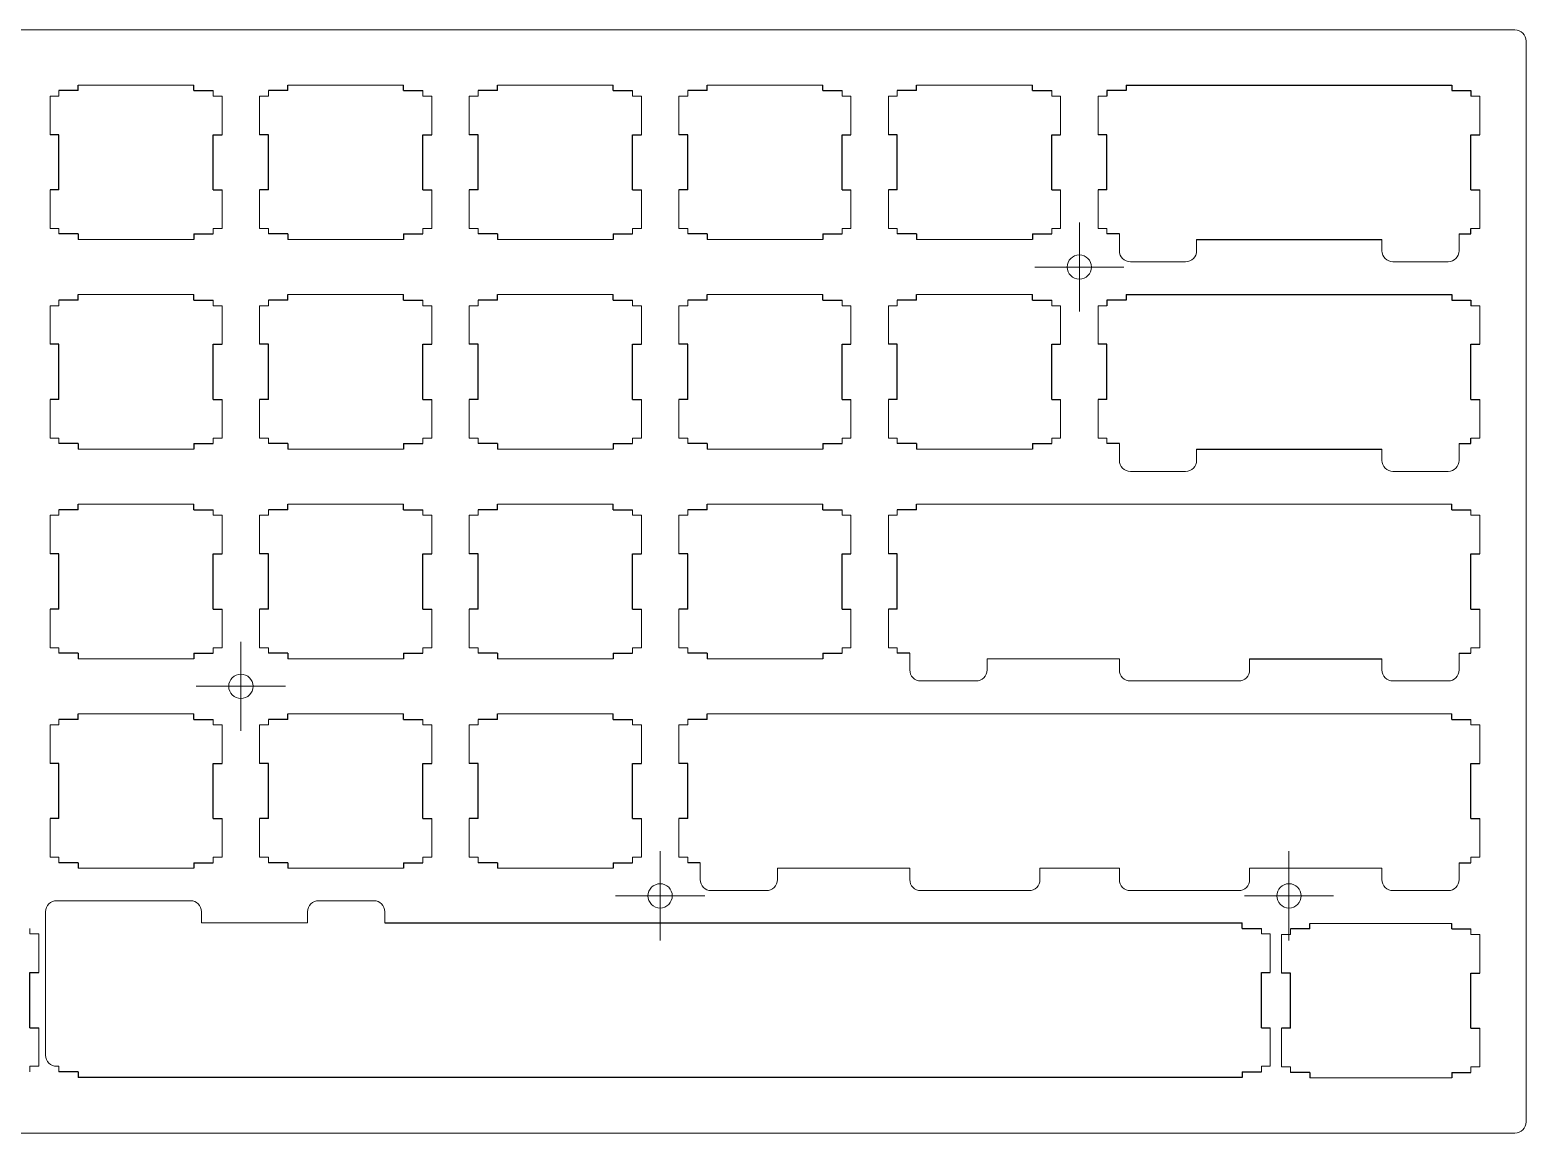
# Model space of a CAD drawing. Header units: inches. Extents: x 47 to 337, y 134 to 234.
# Drawn here: x 200.9 to 336.6, y 133.6 to 233.6 of the extents above; entities that cross this region are included whole.
import ezdxf

# ---------------------------------------------------------------- set-up
doc = ezdxf.new("R2010")
doc.units = ezdxf.units.IN
doc.header["$MEASUREMENT"] = 0

# ---------------------------------------------------------------- blocks, each defined once
blk = doc.blocks.new('SW_CENTERMARKSYMBOL_0')
at = {"color": 0, "linetype": 'Continuous', "lineweight": 0}
for p, q in [((0, 0.05), (0, 0.0795)), ((0, 0), (0, 0.05)), ((-0.05, 0), (-0.0795, 0)), ((0, 0), (-0.05, 0)), ((0, 0), (0, -0.05)), ((0, 0), (0.05, 0)), ((0.05, 0), (0.0795, 0)), ((0, -0.05), (0, -0.0795))]:
    blk.add_line(p, q, dxfattribs=at)
blk = doc.blocks.new('SW_CENTERMARKSYMBOL_1')
at = {"color": 0, "linetype": 'Continuous', "lineweight": 0}
for p, q in [((0, 0.05), (0, 0.0795)), ((0, 0), (0, 0.05)), ((-0.05, 0), (-0.0795, 0)), ((0, 0), (-0.05, 0)), ((0, 0), (0, -0.05)), ((0, 0), (0.05, 0)), ((0.05, 0), (0.0795, 0)), ((0, -0.05), (0, -0.0795))]:
    blk.add_line(p, q, dxfattribs=at)
blk = doc.blocks.new('SW_CENTERMARKSYMBOL_2')
at = {"color": 0, "linetype": 'Continuous', "lineweight": 0}
for p, q in [((0, 0.05), (0, 0.0795)), ((0, 0), (0, 0.05)), ((-0.05, 0), (-0.0795, 0)), ((0, 0), (-0.05, 0)), ((0, 0), (0, -0.05)), ((0, 0), (0.05, 0)), ((0.05, 0), (0.0795, 0)), ((0, -0.05), (0, -0.0795))]:
    blk.add_line(p, q, dxfattribs=at)

msp = doc.modelspace()

# ---------------------------------------------------------------- linework, layer by layer
at = {"color": 7, "linetype": 'Continuous', "lineweight": 15}
for p, q in [((335.55, 233.61), (47.59, 233.61)), ((336.56, 134.62), (336.56, 232.59)), ((215.82, 228.61), (205.32, 228.61)), ((234.82, 228.61), (224.32, 228.61)), ((253.82, 228.61), (243.32, 228.61)), ((272.82, 228.61), (262.32, 228.61)), ((291.82, 228.61), (281.32, 228.61)), ((205.32, 214.61), (215.82, 214.61)), ((224.32, 214.61), (234.82, 214.61)), ((243.32, 214.61), (253.82, 214.61)), ((262.32, 214.61), (272.82, 214.61)), ((281.32, 214.61), (291.82, 214.61)), ((215.82, 209.61), (205.32, 209.61)), ((234.82, 209.61), (224.32, 209.61)), ((253.82, 209.61), (243.32, 209.61)), ((272.82, 209.61), (262.32, 209.61)), ((291.82, 209.61), (281.32, 209.61)), ((205.32, 195.61), (215.82, 195.61)), ((224.32, 195.61), (234.82, 195.61)), ((243.32, 195.61), (253.82, 195.61)), ((262.32, 195.61), (272.82, 195.61)), ((281.32, 195.61), (291.82, 195.61)), ((215.82, 190.61), (205.32, 190.61)), ((234.82, 190.61), (224.32, 190.61)), ((253.82, 190.61), (243.32, 190.61)), ((272.82, 190.61), (262.32, 190.61)), ((329.82, 190.61), (281.32, 190.61)), ((205.32, 176.61), (215.82, 176.61)), ((224.32, 176.61), (234.82, 176.61)), ((243.32, 176.61), (253.82, 176.61)), ((262.32, 176.61), (272.82, 176.61)), ((215.82, 171.61), (205.32, 171.61)), ((234.82, 171.61), (224.32, 171.61)), ((253.82, 171.61), (243.32, 171.61)), ((329.82, 171.61), (262.32, 171.61)), ((205.32, 157.61), (215.82, 157.61)), ((224.32, 157.61), (234.82, 157.61)), ((243.32, 157.61), (253.82, 157.61)), ((329.82, 152.61), (316.95, 152.61)), ((316.95, 138.61), (329.82, 138.61)), ((47.59, 133.61), (335.55, 133.61))]:
    msp.add_line(p, q, dxfattribs=at)
at = {"color": 7, "linetype": 'Continuous', "lineweight": 15, "ltscale": 25}
for p, q in [((203.57, 228.11), (203.57, 227.61)), ((217.57, 228.11), (217.57, 227.61)), ((222.57, 228.11), (222.57, 227.61)), ((236.57, 228.11), (236.57, 227.61)), ((241.57, 228.11), (241.57, 227.61)), ((255.57, 228.11), (255.57, 227.61)), ((260.57, 228.11), (260.57, 227.61)), ((274.57, 228.11), (274.57, 227.61)), ((279.57, 228.11), (279.57, 227.61)), ((293.57, 228.11), (293.57, 227.61)), ((203.57, 227.61), (202.77, 227.61)), ((202.77, 227.61), (202.77, 224.11)), ((217.57, 227.61), (218.37, 227.61)), ((218.37, 227.61), (218.37, 224.11)), ((222.57, 227.61), (221.77, 227.61)), ((221.77, 227.61), (221.77, 224.11)), ((236.57, 227.61), (237.37, 227.61)), ((237.37, 227.61), (237.37, 224.11)), ((241.57, 227.61), (240.77, 227.61)), ((240.77, 227.61), (240.77, 224.11)), ((255.57, 227.61), (256.37, 227.61)), ((256.37, 227.61), (256.37, 224.11)), ((260.57, 227.61), (259.77, 227.61)), ((259.77, 227.61), (259.77, 224.11)), ((274.57, 227.61), (275.37, 227.61)), ((275.37, 227.61), (275.37, 224.11)), ((279.57, 227.61), (278.77, 227.61)), ((278.77, 227.61), (278.77, 224.11)), ((293.57, 227.61), (294.37, 227.61)), ((294.37, 227.61), (294.37, 224.11)), ((298.57, 227.61), (297.77, 227.61)), ((297.77, 227.61), (297.77, 224.11)), ((331.57, 227.61), (332.37, 227.61)), ((332.37, 227.61), (332.37, 224.11)), ((202.77, 219.11), (202.77, 215.61)), ((218.37, 219.11), (218.37, 215.61)), ((221.77, 219.11), (221.77, 215.61)), ((237.37, 219.11), (237.37, 215.61)), ((240.77, 219.11), (240.77, 215.61)), ((256.37, 219.11), (256.37, 215.61)), ((259.77, 219.11), (259.77, 215.61)), ((275.37, 219.11), (275.37, 215.61)), ((278.77, 219.11), (278.77, 215.61)), ((294.37, 219.11), (294.37, 215.61)), ((297.77, 219.11), (297.77, 215.61)), ((332.37, 219.11), (332.37, 215.61)), ((202.77, 215.61), (203.57, 215.61)), ((203.57, 215.61), (203.57, 215.11)), ((218.37, 215.61), (217.57, 215.61)), ((217.57, 215.61), (217.57, 215.11)), ((221.77, 215.61), (222.57, 215.61)), ((222.57, 215.61), (222.57, 215.11)), ((237.37, 215.61), (236.57, 215.61)), ((236.57, 215.61), (236.57, 215.11)), ((240.77, 215.61), (241.57, 215.61)), ((241.57, 215.61), (241.57, 215.11)), ((256.37, 215.61), (255.57, 215.61)), ((255.57, 215.61), (255.57, 215.11)), ((259.77, 215.61), (260.57, 215.61)), ((260.57, 215.61), (260.57, 215.11)), ((275.37, 215.61), (274.57, 215.61)), ((274.57, 215.61), (274.57, 215.11)), ((278.77, 215.61), (279.57, 215.61)), ((279.57, 215.61), (279.57, 215.11)), ((294.37, 215.61), (293.57, 215.61)), ((293.57, 215.61), (293.57, 215.11)), ((297.77, 215.61), (298.57, 215.61)), ((298.57, 215.61), (298.57, 215.11)), ((299.7, 215.11), (299.7, 213.59)), ((306.7, 213.59), (306.7, 214.61)), ((323.5, 214.61), (323.5, 213.59)), ((330.5, 213.59), (330.5, 215.11)), ((332.37, 215.61), (331.57, 215.61)), ((300.7, 212.59), (305.7, 212.59)), ((324.5, 212.59), (329.5, 212.59)), ((203.57, 209.11), (203.57, 208.61)), ((217.57, 209.11), (217.57, 208.61)), ((222.57, 209.11), (222.57, 208.61)), ((236.57, 209.11), (236.57, 208.61)), ((241.57, 209.11), (241.57, 208.61)), ((255.57, 209.11), (255.57, 208.61)), ((260.57, 209.11), (260.57, 208.61)), ((274.57, 209.11), (274.57, 208.61)), ((279.57, 209.11), (279.57, 208.61)), ((293.57, 209.11), (293.57, 208.61)), ((203.57, 208.61), (202.77, 208.61)), ((202.77, 208.61), (202.77, 205.11)), ((217.57, 208.61), (218.37, 208.61)), ((218.37, 208.61), (218.37, 205.11)), ((222.57, 208.61), (221.77, 208.61)), ((221.77, 208.61), (221.77, 205.11)), ((236.57, 208.61), (237.37, 208.61)), ((237.37, 208.61), (237.37, 205.11)), ((241.57, 208.61), (240.77, 208.61)), ((240.77, 208.61), (240.77, 205.11)), ((255.57, 208.61), (256.37, 208.61)), ((256.37, 208.61), (256.37, 205.11)), ((260.57, 208.61), (259.77, 208.61)), ((259.77, 208.61), (259.77, 205.11)), ((274.57, 208.61), (275.37, 208.61)), ((275.37, 208.61), (275.37, 205.11)), ((279.57, 208.61), (278.77, 208.61)), ((278.77, 208.61), (278.77, 205.11)), ((293.57, 208.61), (294.37, 208.61)), ((294.37, 208.61), (294.37, 205.11)), ((298.57, 208.61), (297.77, 208.61)), ((297.77, 208.61), (297.77, 205.11)), ((331.57, 208.61), (332.37, 208.61)), ((332.37, 208.61), (332.37, 205.11)), ((202.77, 200.11), (202.77, 196.61)), ((218.37, 200.11), (218.37, 196.61)), ((221.77, 200.11), (221.77, 196.61)), ((237.37, 200.11), (237.37, 196.61)), ((240.77, 200.11), (240.77, 196.61)), ((256.37, 200.11), (256.37, 196.61)), ((259.77, 200.11), (259.77, 196.61)), ((275.37, 200.11), (275.37, 196.61)), ((278.77, 200.11), (278.77, 196.61)), ((294.37, 200.11), (294.37, 196.61)), ((297.77, 200.11), (297.77, 196.61)), ((332.37, 200.11), (332.37, 196.61)), ((202.77, 196.61), (203.57, 196.61)), ((203.57, 196.61), (203.57, 196.11)), ((218.37, 196.61), (217.57, 196.61)), ((217.57, 196.61), (217.57, 196.11)), ((221.77, 196.61), (222.57, 196.61)), ((222.57, 196.61), (222.57, 196.11)), ((237.37, 196.61), (236.57, 196.61)), ((236.57, 196.61), (236.57, 196.11)), ((240.77, 196.61), (241.57, 196.61)), ((241.57, 196.61), (241.57, 196.11)), ((256.37, 196.61), (255.57, 196.61)), ((255.57, 196.61), (255.57, 196.11)), ((259.77, 196.61), (260.57, 196.61)), ((260.57, 196.61), (260.57, 196.11)), ((275.37, 196.61), (274.57, 196.61)), ((274.57, 196.61), (274.57, 196.11)), ((278.77, 196.61), (279.57, 196.61)), ((279.57, 196.61), (279.57, 196.11)), ((294.37, 196.61), (293.57, 196.61)), ((293.57, 196.61), (293.57, 196.11)), ((297.77, 196.61), (298.57, 196.61)), ((298.57, 196.61), (298.57, 196.11)), ((299.7, 196.11), (299.7, 194.59)), ((306.7, 194.59), (306.7, 195.61)), ((323.5, 195.61), (323.5, 194.59)), ((330.5, 194.59), (330.5, 196.11)), ((332.37, 196.61), (331.57, 196.61)), ((300.7, 193.59), (305.7, 193.59)), ((324.5, 193.59), (329.5, 193.59)), ((203.57, 190.11), (203.57, 189.61)), ((217.57, 190.11), (217.57, 189.61)), ((222.57, 190.11), (222.57, 189.61)), ((236.57, 190.11), (236.57, 189.61)), ((241.57, 190.11), (241.57, 189.61)), ((255.57, 190.11), (255.57, 189.61)), ((260.57, 190.11), (260.57, 189.61)), ((274.57, 190.11), (274.57, 189.61)), ((279.57, 190.11), (279.57, 189.61)), ((331.57, 190.11), (331.57, 189.61)), ((203.57, 189.61), (202.77, 189.61)), ((202.77, 189.61), (202.77, 186.11)), ((217.57, 189.61), (218.37, 189.61)), ((218.37, 189.61), (218.37, 186.11)), ((222.57, 189.61), (221.77, 189.61)), ((221.77, 189.61), (221.77, 186.11)), ((236.57, 189.61), (237.37, 189.61)), ((237.37, 189.61), (237.37, 186.11)), ((241.57, 189.61), (240.77, 189.61)), ((240.77, 189.61), (240.77, 186.11)), ((255.57, 189.61), (256.37, 189.61)), ((256.37, 189.61), (256.37, 186.11)), ((260.57, 189.61), (259.77, 189.61)), ((259.77, 189.61), (259.77, 186.11)), ((274.57, 189.61), (275.37, 189.61)), ((275.37, 189.61), (275.37, 186.11)), ((279.57, 189.61), (278.77, 189.61)), ((278.77, 189.61), (278.77, 186.11)), ((331.57, 189.61), (332.37, 189.61)), ((332.37, 189.61), (332.37, 186.11)), ((202.77, 181.11), (202.77, 177.61)), ((218.37, 181.11), (218.37, 177.61)), ((221.77, 181.11), (221.77, 177.61)), ((237.37, 181.11), (237.37, 177.61)), ((240.77, 181.11), (240.77, 177.61)), ((256.37, 181.11), (256.37, 177.61)), ((259.77, 181.11), (259.77, 177.61)), ((275.37, 181.11), (275.37, 177.61)), ((278.77, 181.11), (278.77, 177.61)), ((332.37, 181.11), (332.37, 177.61)), ((202.77, 177.61), (203.57, 177.61)), ((203.57, 177.61), (203.57, 177.11)), ((218.37, 177.61), (217.57, 177.61)), ((217.57, 177.61), (217.57, 177.11)), ((221.77, 177.61), (222.57, 177.61)), ((222.57, 177.61), (222.57, 177.11)), ((237.37, 177.61), (236.57, 177.61)), ((236.57, 177.61), (236.57, 177.11)), ((240.77, 177.61), (241.57, 177.61)), ((241.57, 177.61), (241.57, 177.11)), ((256.37, 177.61), (255.57, 177.61)), ((255.57, 177.61), (255.57, 177.11)), ((259.77, 177.61), (260.57, 177.61)), ((260.57, 177.61), (260.57, 177.11)), ((275.37, 177.61), (274.57, 177.61)), ((274.57, 177.61), (274.57, 177.11)), ((278.77, 177.61), (279.57, 177.61)), ((279.57, 177.61), (279.57, 177.11)), ((280.7, 177.11), (280.7, 175.59)), ((287.7, 176.61), (299.7, 176.61)), ((287.7, 175.59), (287.7, 176.61)), ((299.7, 176.61), (299.7, 175.59)), ((311.5, 175.59), (311.5, 176.61)), ((323.5, 176.61), (323.5, 175.59)), ((330.5, 175.59), (330.5, 177.11)), ((332.37, 177.61), (331.57, 177.61)), ((331.57, 177.61), (331.57, 177.11)), ((281.7, 174.59), (286.7, 174.59)), ((300.7, 174.59), (310.5, 174.59)), ((324.5, 174.59), (329.5, 174.59)), ((203.57, 171.11), (203.57, 170.61)), ((217.57, 171.11), (217.57, 170.61)), ((222.57, 171.11), (222.57, 170.61)), ((236.57, 171.11), (236.57, 170.61)), ((241.57, 171.11), (241.57, 170.61)), ((255.57, 171.11), (255.57, 170.61)), ((260.57, 171.11), (260.57, 170.61)), ((331.57, 171.11), (331.57, 170.61)), ((203.57, 170.61), (202.77, 170.61)), ((202.77, 170.61), (202.77, 167.11)), ((217.57, 170.61), (218.37, 170.61)), ((218.37, 170.61), (218.37, 167.11)), ((222.57, 170.61), (221.77, 170.61)), ((221.77, 170.61), (221.77, 167.11)), ((236.57, 170.61), (237.37, 170.61)), ((237.37, 170.61), (237.37, 167.11)), ((241.57, 170.61), (240.77, 170.61)), ((240.77, 170.61), (240.77, 167.11)), ((255.57, 170.61), (256.37, 170.61)), ((256.37, 170.61), (256.37, 167.11)), ((260.57, 170.61), (259.77, 170.61)), ((259.77, 170.61), (259.77, 167.11)), ((331.57, 170.61), (332.37, 170.61)), ((332.37, 170.61), (332.37, 167.11)), ((202.77, 162.11), (202.77, 158.61)), ((218.37, 162.11), (218.37, 158.61)), ((221.77, 162.11), (221.77, 158.61)), ((237.37, 162.11), (237.37, 158.61)), ((240.77, 162.11), (240.77, 158.61)), ((256.37, 162.11), (256.37, 158.61)), ((259.77, 162.11), (259.77, 158.61)), ((332.37, 162.11), (332.37, 158.61)), ((202.77, 158.61), (203.57, 158.61)), ((203.57, 158.61), (203.57, 158.11)), ((218.37, 158.61), (217.57, 158.61)), ((217.57, 158.61), (217.57, 158.11)), ((221.77, 158.61), (222.57, 158.61)), ((222.57, 158.61), (222.57, 158.11)), ((237.37, 158.61), (236.57, 158.61)), ((236.57, 158.61), (236.57, 158.11)), ((240.77, 158.61), (241.57, 158.61)), ((241.57, 158.61), (241.57, 158.11)), ((256.37, 158.61), (255.57, 158.61)), ((255.57, 158.61), (255.57, 158.11)), ((259.77, 158.61), (260.57, 158.61)), ((260.57, 158.61), (260.57, 158.11)), ((261.7, 158.11), (261.7, 156.59)), ((268.7, 156.59), (268.7, 157.61)), ((268.7, 157.61), (280.7, 157.61)), ((280.7, 157.61), (280.7, 156.59)), ((292.5, 157.61), (299.7, 157.61)), ((292.5, 156.59), (292.5, 157.61)), ((299.7, 157.61), (299.7, 156.59)), ((311.5, 156.59), (311.5, 157.61)), ((311.5, 157.61), (323.5, 157.61)), ((323.5, 157.61), (323.5, 156.59)), ((330.5, 156.59), (330.5, 158.11)), ((332.37, 158.61), (331.57, 158.61)), ((331.57, 158.61), (331.57, 158.11)), ((203.37, 154.67), (215.5, 154.67)), ((215.5, 154.67), (203.37, 154.67)), ((227.12, 154.67), (232.12, 154.67)), ((262.7, 155.59), (267.7, 155.59)), ((281.7, 155.59), (291.5, 155.59)), ((300.7, 155.59), (310.5, 155.59)), ((324.5, 155.59), (329.5, 155.59)), ((202.37, 140.66), (202.37, 153.67)), ((216.5, 153.67), (216.5, 152.66)), ((226.12, 152.66), (226.12, 153.67)), ((233.12, 153.67), (233.12, 152.66)), ((200.95, 152.16), (200.95, 151.66)), ((216.5, 152.66), (226.12, 152.66)), ((312.57, 152.16), (312.57, 151.66)), ((315.2, 152.11), (315.2, 151.61)), ((331.57, 152.11), (331.57, 151.61)), ((200.95, 151.66), (201.75, 151.66)), ((201.75, 151.66), (201.75, 148.16)), ((312.57, 151.66), (313.37, 151.66)), ((313.37, 151.66), (313.37, 148.16)), ((315.2, 151.61), (314.4, 151.61)), ((314.4, 151.61), (314.4, 148.11)), ((331.57, 151.61), (332.37, 151.61)), ((332.37, 151.61), (332.37, 148.11)), ((201.75, 143.16), (201.75, 139.66)), ((313.37, 143.16), (313.37, 139.66)), ((314.4, 143.11), (314.4, 139.61)), ((332.37, 143.11), (332.37, 139.61)), ((201.75, 139.66), (200.95, 139.66)), ((200.95, 139.66), (200.95, 139.16)), ((203.57, 139.66), (203.37, 139.66)), ((203.57, 139.16), (203.57, 139.66)), ((203.57, 139.66), (203.57, 139.16)), ((313.37, 139.66), (312.57, 139.66)), ((312.57, 139.66), (312.57, 139.16)), ((314.4, 139.61), (315.2, 139.61)), ((315.2, 139.61), (315.2, 139.11)), ((332.37, 139.61), (331.57, 139.61)), ((331.57, 139.61), (331.57, 139.11))]:
    msp.add_line(p, q, dxfattribs=at)
for p, q in [((205.32, 228.11), (203.57, 228.11)), ((205.32, 228.11), (205.32, 228.61)), ((215.82, 228.11), (215.82, 228.61)), ((215.82, 228.11), (217.57, 228.11)), ((224.32, 228.11), (222.57, 228.11)), ((224.32, 228.11), (224.32, 228.61)), ((234.82, 228.11), (234.82, 228.61)), ((234.82, 228.11), (236.57, 228.11)), ((243.32, 228.11), (241.57, 228.11)), ((243.32, 228.11), (243.32, 228.61)), ((253.82, 228.11), (253.82, 228.61)), ((253.82, 228.11), (255.57, 228.11)), ((262.32, 228.11), (260.57, 228.11)), ((262.32, 228.11), (262.32, 228.61)), ((272.82, 228.11), (272.82, 228.61)), ((272.82, 228.11), (274.57, 228.11)), ((281.32, 228.11), (279.57, 228.11)), ((281.32, 228.11), (281.32, 228.61)), ((291.82, 228.11), (291.82, 228.61)), ((291.82, 228.11), (293.57, 228.11)), ((300.32, 228.11), (298.57, 228.11)), ((298.57, 228.11), (298.57, 227.61)), ((300.32, 228.61), (329.82, 228.61)), ((300.32, 228.61), (300.32, 228.11)), ((329.82, 228.61), (329.82, 228.11)), ((329.82, 228.11), (331.57, 228.11)), ((331.57, 228.11), (331.57, 227.61)), ((203.57, 224.11), (202.77, 224.11)), ((203.57, 219.11), (203.57, 224.11)), ((217.57, 219.11), (217.57, 224.11)), ((217.57, 224.11), (218.37, 224.11)), ((222.57, 224.11), (221.77, 224.11)), ((222.57, 219.11), (222.57, 224.11)), ((236.57, 219.11), (236.57, 224.11)), ((236.57, 224.11), (237.37, 224.11)), ((241.57, 224.11), (240.77, 224.11)), ((241.57, 219.11), (241.57, 224.11)), ((255.57, 219.11), (255.57, 224.11)), ((255.57, 224.11), (256.37, 224.11)), ((260.57, 224.11), (259.77, 224.11)), ((260.57, 219.11), (260.57, 224.11)), ((274.57, 219.11), (274.57, 224.11)), ((274.57, 224.11), (275.37, 224.11)), ((279.57, 224.11), (278.77, 224.11)), ((279.57, 219.11), (279.57, 224.11)), ((293.57, 219.11), (293.57, 224.11)), ((293.57, 224.11), (294.37, 224.11)), ((298.57, 224.11), (297.77, 224.11)), ((298.57, 219.11), (298.57, 224.11)), ((331.57, 219.11), (331.57, 224.11)), ((331.57, 224.11), (332.37, 224.11)), ((203.57, 219.11), (202.77, 219.11)), ((217.57, 219.11), (218.37, 219.11)), ((222.57, 219.11), (221.77, 219.11)), ((236.57, 219.11), (237.37, 219.11)), ((241.57, 219.11), (240.77, 219.11)), ((255.57, 219.11), (256.37, 219.11)), ((260.57, 219.11), (259.77, 219.11)), ((274.57, 219.11), (275.37, 219.11)), ((279.57, 219.11), (278.77, 219.11)), ((293.57, 219.11), (294.37, 219.11)), ((298.57, 219.11), (297.77, 219.11)), ((331.57, 219.11), (332.37, 219.11)), ((205.32, 215.11), (203.57, 215.11)), ((205.32, 215.11), (205.32, 214.61)), ((215.82, 215.11), (217.57, 215.11)), ((215.82, 215.11), (215.82, 214.61)), ((224.32, 215.11), (222.57, 215.11)), ((224.32, 215.11), (224.32, 214.61)), ((234.82, 215.11), (236.57, 215.11)), ((234.82, 215.11), (234.82, 214.61)), ((243.32, 215.11), (241.57, 215.11)), ((243.32, 215.11), (243.32, 214.61)), ((253.82, 215.11), (255.57, 215.11)), ((253.82, 215.11), (253.82, 214.61)), ((262.32, 215.11), (260.57, 215.11)), ((262.32, 215.11), (262.32, 214.61)), ((272.82, 215.11), (274.57, 215.11)), ((272.82, 215.11), (272.82, 214.61)), ((281.32, 215.11), (279.57, 215.11)), ((281.32, 215.11), (281.32, 214.61)), ((291.82, 215.11), (293.57, 215.11)), ((291.82, 215.11), (291.82, 214.61)), ((299.7, 215.11), (298.57, 215.11)), ((306.7, 214.61), (323.5, 214.61)), ((330.5, 215.11), (331.57, 215.11)), ((331.57, 215.11), (331.57, 215.61)), ((205.32, 209.11), (203.57, 209.11)), ((205.32, 209.11), (205.32, 209.61)), ((215.82, 209.11), (215.82, 209.61)), ((215.82, 209.11), (217.57, 209.11)), ((224.32, 209.11), (222.57, 209.11)), ((224.32, 209.11), (224.32, 209.61)), ((234.82, 209.11), (234.82, 209.61)), ((234.82, 209.11), (236.57, 209.11)), ((243.32, 209.11), (241.57, 209.11)), ((243.32, 209.11), (243.32, 209.61)), ((253.82, 209.11), (253.82, 209.61)), ((253.82, 209.11), (255.57, 209.11)), ((262.32, 209.11), (260.57, 209.11)), ((262.32, 209.11), (262.32, 209.61)), ((272.82, 209.11), (272.82, 209.61)), ((272.82, 209.11), (274.57, 209.11)), ((281.32, 209.11), (279.57, 209.11)), ((281.32, 209.11), (281.32, 209.61)), ((291.82, 209.11), (291.82, 209.61)), ((291.82, 209.11), (293.57, 209.11)), ((300.32, 209.11), (298.57, 209.11)), ((298.57, 209.11), (298.57, 208.61)), ((300.32, 209.61), (329.82, 209.61)), ((300.32, 209.61), (300.32, 209.11)), ((329.82, 209.61), (329.82, 209.11)), ((329.82, 209.11), (331.57, 209.11)), ((331.57, 209.11), (331.57, 208.61)), ((203.57, 205.11), (202.77, 205.11)), ((203.57, 200.11), (203.57, 205.11)), ((217.57, 200.11), (217.57, 205.11)), ((217.57, 205.11), (218.37, 205.11)), ((222.57, 205.11), (221.77, 205.11)), ((222.57, 200.11), (222.57, 205.11)), ((236.57, 200.11), (236.57, 205.11)), ((236.57, 205.11), (237.37, 205.11)), ((241.57, 205.11), (240.77, 205.11)), ((241.57, 200.11), (241.57, 205.11)), ((255.57, 200.11), (255.57, 205.11)), ((255.57, 205.11), (256.37, 205.11)), ((260.57, 205.11), (259.77, 205.11)), ((260.57, 200.11), (260.57, 205.11)), ((274.57, 200.11), (274.57, 205.11)), ((274.57, 205.11), (275.37, 205.11)), ((279.57, 205.11), (278.77, 205.11)), ((279.57, 200.11), (279.57, 205.11)), ((293.57, 200.11), (293.57, 205.11)), ((293.57, 205.11), (294.37, 205.11)), ((298.57, 205.11), (297.77, 205.11)), ((298.57, 200.11), (298.57, 205.11)), ((331.57, 200.11), (331.57, 205.11)), ((331.57, 205.11), (332.37, 205.11)), ((203.57, 200.11), (202.77, 200.11)), ((217.57, 200.11), (218.37, 200.11)), ((222.57, 200.11), (221.77, 200.11)), ((236.57, 200.11), (237.37, 200.11)), ((241.57, 200.11), (240.77, 200.11)), ((255.57, 200.11), (256.37, 200.11)), ((260.57, 200.11), (259.77, 200.11)), ((274.57, 200.11), (275.37, 200.11)), ((279.57, 200.11), (278.77, 200.11)), ((293.57, 200.11), (294.37, 200.11)), ((298.57, 200.11), (297.77, 200.11)), ((331.57, 200.11), (332.37, 200.11)), ((205.32, 196.11), (203.57, 196.11)), ((205.32, 196.11), (205.32, 195.61)), ((215.82, 196.11), (217.57, 196.11)), ((215.82, 196.11), (215.82, 195.61)), ((224.32, 196.11), (222.57, 196.11)), ((224.32, 196.11), (224.32, 195.61)), ((234.82, 196.11), (236.57, 196.11)), ((234.82, 196.11), (234.82, 195.61)), ((243.32, 196.11), (241.57, 196.11)), ((243.32, 196.11), (243.32, 195.61)), ((253.82, 196.11), (255.57, 196.11)), ((253.82, 196.11), (253.82, 195.61)), ((262.32, 196.11), (260.57, 196.11)), ((262.32, 196.11), (262.32, 195.61)), ((272.82, 196.11), (274.57, 196.11)), ((272.82, 196.11), (272.82, 195.61)), ((281.32, 196.11), (279.57, 196.11)), ((281.32, 196.11), (281.32, 195.61)), ((291.82, 196.11), (293.57, 196.11)), ((291.82, 196.11), (291.82, 195.61)), ((299.7, 196.11), (298.57, 196.11)), ((306.7, 195.61), (323.5, 195.61)), ((330.5, 196.11), (331.57, 196.11)), ((331.57, 196.11), (331.57, 196.61)), ((205.32, 190.11), (203.57, 190.11)), ((205.32, 190.11), (205.32, 190.61)), ((215.82, 190.11), (215.82, 190.61)), ((215.82, 190.11), (217.57, 190.11)), ((224.32, 190.11), (222.57, 190.11)), ((224.32, 190.11), (224.32, 190.61)), ((234.82, 190.11), (234.82, 190.61)), ((234.82, 190.11), (236.57, 190.11)), ((243.32, 190.11), (241.57, 190.11)), ((243.32, 190.11), (243.32, 190.61)), ((253.82, 190.11), (253.82, 190.61)), ((253.82, 190.11), (255.57, 190.11)), ((262.32, 190.11), (260.57, 190.11)), ((262.32, 190.11), (262.32, 190.61)), ((272.82, 190.11), (272.82, 190.61)), ((272.82, 190.11), (274.57, 190.11)), ((281.32, 190.11), (279.57, 190.11)), ((281.32, 190.11), (281.32, 190.61)), ((329.82, 190.11), (329.82, 190.61)), ((329.82, 190.11), (331.57, 190.11)), ((203.57, 186.11), (202.77, 186.11)), ((203.57, 181.11), (203.57, 186.11)), ((217.57, 181.11), (217.57, 186.11)), ((217.57, 186.11), (218.37, 186.11)), ((222.57, 186.11), (221.77, 186.11)), ((222.57, 181.11), (222.57, 186.11)), ((236.57, 181.11), (236.57, 186.11)), ((236.57, 186.11), (237.37, 186.11)), ((241.57, 186.11), (240.77, 186.11)), ((241.57, 181.11), (241.57, 186.11)), ((255.57, 181.11), (255.57, 186.11)), ((255.57, 186.11), (256.37, 186.11)), ((260.57, 186.11), (259.77, 186.11)), ((260.57, 181.11), (260.57, 186.11)), ((274.57, 181.11), (274.57, 186.11)), ((274.57, 186.11), (275.37, 186.11)), ((279.57, 186.11), (278.77, 186.11)), ((279.57, 181.11), (279.57, 186.11)), ((331.57, 181.11), (331.57, 186.11)), ((331.57, 186.11), (332.37, 186.11)), ((203.57, 181.11), (202.77, 181.11)), ((217.57, 181.11), (218.37, 181.11)), ((222.57, 181.11), (221.77, 181.11)), ((236.57, 181.11), (237.37, 181.11)), ((241.57, 181.11), (240.77, 181.11)), ((255.57, 181.11), (256.37, 181.11)), ((260.57, 181.11), (259.77, 181.11)), ((274.57, 181.11), (275.37, 181.11)), ((279.57, 181.11), (278.77, 181.11)), ((331.57, 181.11), (332.37, 181.11)), ((205.32, 177.11), (203.57, 177.11)), ((205.32, 177.11), (205.32, 176.61)), ((215.82, 177.11), (217.57, 177.11)), ((215.82, 177.11), (215.82, 176.61)), ((224.32, 177.11), (222.57, 177.11)), ((224.32, 177.11), (224.32, 176.61)), ((234.82, 177.11), (236.57, 177.11)), ((234.82, 177.11), (234.82, 176.61)), ((243.32, 177.11), (241.57, 177.11)), ((243.32, 177.11), (243.32, 176.61)), ((253.82, 177.11), (255.57, 177.11)), ((253.82, 177.11), (253.82, 176.61)), ((262.32, 177.11), (260.57, 177.11)), ((262.32, 177.11), (262.32, 176.61)), ((272.82, 177.11), (274.57, 177.11)), ((272.82, 177.11), (272.82, 176.61)), ((280.7, 177.11), (279.57, 177.11)), ((311.5, 176.61), (323.5, 176.61)), ((330.5, 177.11), (331.57, 177.11)), ((205.32, 171.11), (203.57, 171.11)), ((205.32, 171.11), (205.32, 171.61)), ((215.82, 171.11), (215.82, 171.61)), ((215.82, 171.11), (217.57, 171.11)), ((224.32, 171.11), (222.57, 171.11)), ((224.32, 171.11), (224.32, 171.61)), ((234.82, 171.11), (234.82, 171.61)), ((234.82, 171.11), (236.57, 171.11)), ((243.32, 171.11), (241.57, 171.11)), ((243.32, 171.11), (243.32, 171.61)), ((253.82, 171.11), (253.82, 171.61)), ((253.82, 171.11), (255.57, 171.11)), ((262.32, 171.11), (260.57, 171.11)), ((262.32, 171.11), (262.32, 171.61)), ((329.82, 171.11), (329.82, 171.61)), ((329.82, 171.11), (331.57, 171.11)), ((203.57, 167.11), (202.77, 167.11)), ((203.57, 162.11), (203.57, 167.11)), ((217.57, 162.11), (217.57, 167.11)), ((217.57, 167.11), (218.37, 167.11)), ((222.57, 167.11), (221.77, 167.11)), ((222.57, 162.11), (222.57, 167.11)), ((236.57, 162.11), (236.57, 167.11)), ((236.57, 167.11), (237.37, 167.11)), ((241.57, 167.11), (240.77, 167.11)), ((241.57, 162.11), (241.57, 167.11)), ((255.57, 162.11), (255.57, 167.11)), ((255.57, 167.11), (256.37, 167.11)), ((260.57, 167.11), (259.77, 167.11)), ((260.57, 162.11), (260.57, 167.11)), ((331.57, 162.11), (331.57, 167.11)), ((331.57, 167.11), (332.37, 167.11)), ((203.57, 162.11), (202.77, 162.11)), ((217.57, 162.11), (218.37, 162.11)), ((222.57, 162.11), (221.77, 162.11)), ((236.57, 162.11), (237.37, 162.11)), ((241.57, 162.11), (240.77, 162.11)), ((255.57, 162.11), (256.37, 162.11)), ((260.57, 162.11), (259.77, 162.11)), ((331.57, 162.11), (332.37, 162.11)), ((205.32, 158.11), (203.57, 158.11)), ((205.32, 158.11), (205.32, 157.61)), ((215.82, 158.11), (217.57, 158.11)), ((215.82, 158.11), (215.82, 157.61)), ((224.32, 158.11), (222.57, 158.11)), ((224.32, 158.11), (224.32, 157.61)), ((234.82, 158.11), (236.57, 158.11)), ((234.82, 158.11), (234.82, 157.61)), ((243.32, 158.11), (241.57, 158.11)), ((243.32, 158.11), (243.32, 157.61)), ((253.82, 158.11), (255.57, 158.11)), ((253.82, 158.11), (253.82, 157.61)), ((261.7, 158.11), (260.57, 158.11)), ((330.5, 158.11), (331.57, 158.11)), ((233.12, 152.66), (310.82, 152.66)), ((310.82, 152.16), (310.82, 152.66)), ((310.82, 152.16), (312.57, 152.16)), ((316.95, 152.11), (315.2, 152.11)), ((316.95, 152.11), (316.95, 152.61)), ((329.82, 152.11), (329.82, 152.61)), ((329.82, 152.11), (331.57, 152.11)), ((200.95, 143.16), (200.95, 148.16)), ((200.95, 148.16), (201.75, 148.16)), ((312.57, 143.16), (312.57, 148.16)), ((312.57, 148.16), (313.37, 148.16)), ((315.2, 148.11), (314.4, 148.11)), ((315.2, 143.11), (315.2, 148.11)), ((331.57, 143.11), (331.57, 148.11)), ((331.57, 148.11), (332.37, 148.11)), ((200.95, 143.16), (201.75, 143.16)), ((312.57, 143.16), (313.37, 143.16)), ((315.2, 143.11), (314.4, 143.11)), ((331.57, 143.11), (332.37, 143.11)), ((205.32, 139.16), (203.57, 139.16)), ((205.32, 139.16), (205.32, 138.66)), ((310.82, 138.66), (205.32, 138.66)), ((310.82, 139.16), (312.57, 139.16)), ((310.82, 139.16), (310.82, 138.66)), ((316.95, 139.11), (315.2, 139.11)), ((316.95, 139.11), (316.95, 138.61)), ((329.82, 139.11), (331.57, 139.11)), ((329.82, 139.11), (329.82, 138.61))]:
    msp.add_line(p, q)
at = {"color": 7, "linetype": 'Continuous', "lineweight": 15}
for centre in [(296.07, 212.11), (220.07, 174.11), (258.07, 155.11), (315.07, 155.11)]:
    msp.add_circle(centre, 1.1, dxfattribs=at)
for centre, start, end in [((335.55, 232.59), 0, 90), ((335.55, 134.62), 270, 0)]:
    msp.add_arc(centre, 1.02, start, end, dxfattribs=at)
at = {"color": 7, "linetype": 'Continuous', "lineweight": 15, "ltscale": 25}
for centre, start, end in [((300.7, 213.59), 180, 270), ((305.7, 213.59), 270, 0), ((324.5, 213.59), 180, 270), ((329.5, 213.59), 270, 0), ((300.7, 194.59), 180, 270), ((305.7, 194.59), 270, 0), ((324.5, 194.59), 180, 270), ((329.5, 194.59), 270, 0), ((281.7, 175.59), 180, 270), ((286.7, 175.59), 270, 0), ((300.7, 175.59), 180, 270), ((310.5, 175.59), 270, 0), ((324.5, 175.59), 180, 270), ((329.5, 175.59), 270, 0), ((262.7, 156.59), 180, 270), ((267.7, 156.59), 270, 0), ((281.7, 156.59), 180, 270), ((291.5, 156.59), 270, 0), ((300.7, 156.59), 180, 270), ((310.5, 156.59), 270, 0), ((324.5, 156.59), 180, 270), ((329.5, 156.59), 270, 0), ((203.37, 153.67), 90, 180), ((203.37, 153.67), 90, 180), ((215.5, 153.67), 0, 90), ((227.12, 153.67), 90, 180), ((232.12, 153.67), 0, 90), ((203.37, 140.66), 180, 270)]:
    msp.add_arc(centre, 1, start, end, dxfattribs=at)

# ---------------------------------------------------------------- block references
at = {"color": 7, "linetype": 'Continuous', "lineweight": 0, "xscale": 50.8, "yscale": 50.8, "zscale": 50.8}
for name, p in [('SW_CENTERMARKSYMBOL_0', (296.07, 212.11)), ('SW_CENTERMARKSYMBOL_2', (220.07, 174.11)), ('SW_CENTERMARKSYMBOL_2', (258.07, 155.11)), ('SW_CENTERMARKSYMBOL_1', (315.07, 155.11))]:
    msp.add_blockref(name, p, dxfattribs=at)

doc.saveas('drawing.dxf')
